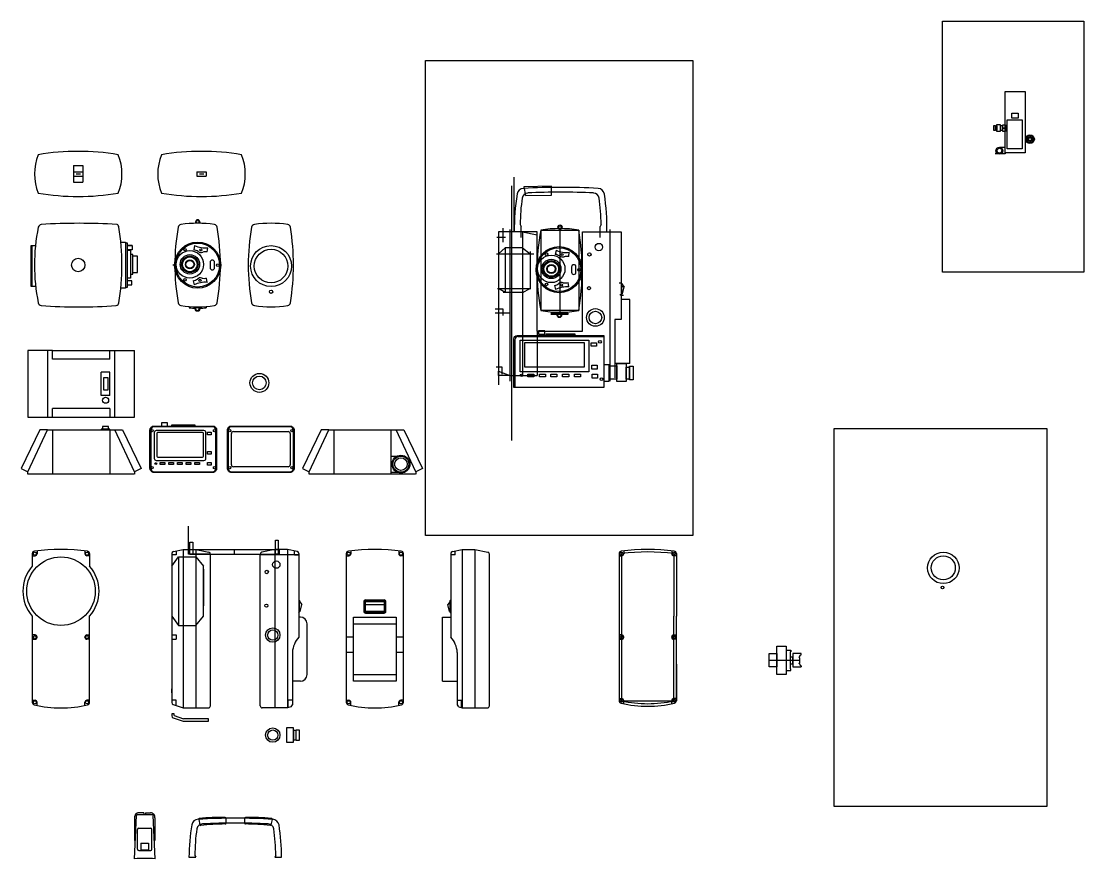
# Model space of a CAD drawing. Header units: millimetres. Extents: x 2316 to 2419, y 485 to 556.
# Drawn here: x 2356.1 to 2419.3, y 497.9 to 547.7 of the extents above; entities that cross this region are included whole.
import ezdxf

# ---------------------------------------------------------------- set-up
doc = ezdxf.new("R2010")
doc.units = ezdxf.units.MM
picture_1 = doc.add_image_def('image1.jpg', size_in_pixel=(3840, 2160))
picture_2 = doc.add_image_def('image3.jpg', size_in_pixel=(3840, 2160))
picture_3 = doc.add_image_def('image4.jpg', size_in_pixel=(3840, 2160))

msp = doc.modelspace()

# ---------------------------------------------------------------- linework, layer by layer
for p, q in [((2414.285, 540.21), (2414.627, 540.21)), ((2414.627, 539.824), (2414.037, 539.824)), ((2414.627, 539.882), (2414.627, 539.824)), ((2359.18, 539.118), (2359.747, 539.118)), ((2359.18, 539.118), (2359.18, 538.121)), ((2359.18, 538.747), (2359.747, 538.747)), ((2359.18, 538.747), (2359.18, 538.492)), ((2359.747, 539.118), (2359.747, 538.121)), ((2359.747, 538.747), (2359.747, 538.492)), ((2366.519, 538.747), (2367.086, 538.747)), ((2366.519, 538.747), (2366.519, 538.492)), ((2367.086, 538.747), (2367.086, 538.492)), ((2359.18, 538.492), (2359.747, 538.492)), ((2359.18, 538.121), (2359.747, 538.121)), ((2359.336, 538.619), (2359.591, 538.619)), ((2366.519, 538.492), (2367.086, 538.492)), ((2366.675, 538.619), (2366.93, 538.619)), ((2385.415, 535.172), (2385.415, 538.422)), ((2385.276, 522.755), (2385.276, 537.905)), ((2387.621, 537.899), (2385.973, 537.857)), ((2385.973, 537.857), (2386.08, 537.34)), ((2387.621, 537.361), (2387.621, 537.899)), ((2386.08, 537.34), (2387.621, 537.361)), ((2366.444, 535.761), (2366.443, 535.678)), ((2366.696, 535.761), (2366.697, 535.678)), ((2385.768, 535.605), (2385.819, 535.499)), ((2390.577, 535.605), (2390.526, 535.499)), ((2386.769, 535.172), (2384.47, 535.172)), ((2384.47, 535.172), (2384.47, 526.064)), ((2384.741, 535.397), (2384.741, 534.556)), ((2385.141, 535.315), (2385.141, 526.275)), ((2385.819, 534.84), (2385.819, 535.499)), ((2385.894, 535.172), (2385.894, 526.629)), ((2385.894, 535.172), (2386.769, 534.989)), ((2386.769, 529.257), (2386.769, 535.172)), ((2386.987, 535.278), (2389.259, 535.278)), ((2386.987, 535.278), (2386.987, 530.496)), ((2388.12, 535.366), (2388.12, 530.391)), ((2388.12, 535.366), (2388.12, 530.391)), ((2389.259, 535.278), (2389.259, 530.496)), ((2389.477, 529.257), (2389.477, 535.172)), ((2389.477, 535.172), (2391.777, 535.172)), ((2390.526, 534.84), (2390.526, 535.499)), ((2391.105, 535.315), (2391.105, 526.275)), ((2391.777, 535.172), (2391.777, 529.949)), ((2356.658, 531.918), (2356.658, 534.352)), ((2356.658, 534.352), (2356.936, 534.352)), ((2356.732, 531.918), (2356.732, 534.352)), ((2362.004, 534.564), (2362.27, 534.564)), ((2362.27, 534.564), (2362.27, 531.819)), ((2362.388, 534.495), (2362.27, 534.495)), ((2362.388, 531.888), (2362.388, 534.495)), ((2362.666, 534.358), (2362.388, 534.358)), ((2362.388, 534.358), (2362.666, 534.358)), ((2362.666, 534.358), (2362.666, 534.102)), ((2366.389, 534.358), (2366.338, 534.102)), ((2384.367, 534.857), (2384.897, 534.857)), ((2362.666, 534.102), (2362.388, 534.102)), ((2362.583, 534.053), (2362.388, 534.053)), ((2362.583, 534.053), (2362.583, 532.42)), ((2362.711, 533.813), (2362.583, 533.813)), ((2362.711, 532.661), (2362.711, 533.813)), ((2362.983, 533.73), (2362.711, 533.73)), ((2362.983, 532.744), (2362.983, 533.73)), ((2367.144, 533.976), (2367.175, 534.229)), ((2384.349, 533.859), (2386.571, 533.859)), ((2384.47, 533.859), (2384.873, 534.21)), ((2385.947, 534.21), (2384.873, 534.21)), ((2384.873, 534.21), (2384.873, 531.566)), ((2385.894, 534.21), (2386.355, 533.859)), ((2386.355, 534.005), (2386.355, 531.808)), ((2387.896, 534.085), (2387.845, 533.829)), ((2388.651, 533.703), (2388.682, 533.956)), ((2365.199, 533.192), (2365.099, 533.192)), ((2367.315, 533.36), (2367.315, 533.039)), ((2367.578, 533.039), (2367.578, 533.36)), ((2388.822, 533.087), (2388.822, 532.766)), ((2389.085, 532.766), (2389.085, 533.087)), ((2362.583, 532.42), (2362.388, 532.42)), ((2362.583, 532.661), (2362.711, 532.661)), ((2362.711, 532.744), (2362.983, 532.744)), ((2367.147, 532.162), (2367.106, 532.42)), ((2356.936, 531.918), (2356.658, 531.918)), ((2362.27, 531.819), (2362.003, 531.819)), ((2362.27, 531.888), (2362.388, 531.888)), ((2362.65, 532.257), (2362.388, 532.257)), ((2362.388, 532.01), (2362.65, 532.01)), ((2362.65, 532.01), (2362.65, 532.257)), ((2366.307, 532.257), (2366.366, 532.01)), ((2384.405, 531.808), (2386.401, 531.808)), ((2384.873, 531.566), (2384.47, 531.808)), ((2385.894, 531.566), (2386.355, 531.808)), ((2387.814, 531.984), (2387.873, 531.737)), ((2388.655, 531.889), (2388.613, 532.147)), ((2391.82, 532.123), (2391.647, 532.123)), ((2391.82, 531.448), (2391.82, 532.123)), ((2391.82, 532.123), (2391.82, 532.066)), ((2391.82, 532.066), (2391.949, 531.89)), ((2391.949, 531.89), (2391.82, 531.89)), ((2391.863, 531.479), (2391.949, 531.89)), ((2385.97, 531.566), (2384.743, 531.566)), ((2391.701, 531.448), (2391.82, 531.448)), ((2391.73, 531.405), (2391.906, 531.405)), ((2392.283, 531.144), (2391.777, 531.144)), ((2391.863, 531.479), (2391.82, 531.479)), ((2392.283, 527.327), (2392.283, 531.144)), ((2366.072, 530.725), (2366.072, 530.646)), ((2367.069, 530.725), (2367.069, 530.646)), ((2384.271, 530.579), (2384.732, 530.579)), ((2384.732, 530.579), (2384.732, 530.182)), ((2389.259, 530.496), (2386.987, 530.496)), ((2384.271, 530.354), (2385.141, 530.354)), ((2388.605, 530.248), (2387.59, 530.248)), ((2387.608, 530.326), (2388.605, 530.326)), ((2387.608, 530.326), (2387.608, 530.248)), ((2388.605, 530.326), (2388.605, 530.248)), ((2391.777, 529.949), (2391.406, 529.949)), ((2391.406, 529.949), (2391.406, 526.487)), ((2386.769, 529.257), (2386.769, 526.629)), ((2386.786, 529.257), (2389.477, 529.257)), ((2385.443, 528.744), (2385.443, 525.907)), ((2385.643, 528.944), (2390.733, 528.944)), ((2357.636, 528.104), (2356.469, 528.104)), ((2356.469, 528.104), (2356.469, 524.138)), ((2357.932, 528.104), (2357.636, 528.104)), ((2357.636, 528.104), (2357.636, 524.138)), ((2357.932, 527.585), (2357.932, 528.104)), ((2357.932, 528.104), (2361.339, 528.104)), ((2361.339, 527.585), (2361.339, 528.104)), ((2361.339, 528.104), (2362.817, 528.104)), ((2361.649, 524.138), (2361.649, 528.104)), ((2362.817, 524.138), (2362.817, 528.104)), ((2361.339, 527.585), (2357.932, 527.585)), ((2392.283, 527.327), (2391.406, 527.327)), ((2360.839, 525.421), (2360.839, 526.821)), ((2361.339, 526.821), (2360.839, 526.821)), ((2361.339, 525.421), (2361.339, 526.821)), ((2384.336, 527.128), (2384.674, 527.128)), ((2384.47, 526.629), (2384.47, 526.875)), ((2384.47, 526.875), (2385.141, 526.629)), ((2384.674, 527.128), (2384.674, 526.702)), ((2385.141, 526.629), (2384.47, 526.629)), ((2385.141, 526.629), (2386.769, 526.629)), ((2361.339, 525.421), (2360.839, 525.421)), ((2361.339, 524.657), (2357.932, 524.657)), ((2357.932, 524.138), (2357.932, 524.657)), ((2361.339, 524.657), (2361.339, 524.138)), ((2356.469, 524.138), (2357.636, 524.138)), ((2357.636, 524.138), (2357.932, 524.138)), ((2357.932, 524.138), (2361.339, 524.138)), ((2361.339, 524.138), (2362.817, 524.138)), ((2357.186, 523.379), (2356.074, 521.084)), ((2356.469, 520.875), (2357.636, 523.379)), ((2357.636, 523.379), (2357.186, 523.379)), ((2357.636, 523.379), (2361.649, 523.379)), ((2357.932, 523.379), (2357.932, 520.745)), ((2361.339, 523.434), (2360.839, 523.434)), ((2360.839, 523.434), (2360.839, 523.379)), ((2361.339, 523.379), (2361.339, 523.434)), ((2361.339, 523.379), (2361.339, 520.745)), ((2362.817, 520.875), (2361.649, 523.379)), ((2361.649, 523.379), (2362.099, 523.379)), ((2362.099, 523.379), (2363.211, 521.084)), ((2368.579, 521.306), (2368.579, 523.157)), ((2368.699, 523.277), (2371.957, 523.277)), ((2372.077, 523.157), (2372.077, 521.306)), ((2373.923, 523.379), (2372.812, 521.084)), ((2373.206, 520.875), (2374.374, 523.379)), ((2374.374, 523.379), (2373.923, 523.379)), ((2374.374, 523.379), (2378.387, 523.379)), ((2374.669, 523.379), (2374.669, 520.745)), ((2378.077, 523.379), (2378.077, 520.745)), ((2379.554, 520.875), (2378.387, 523.379)), ((2378.387, 523.379), (2378.837, 523.379)), ((2378.837, 523.379), (2379.949, 521.084)), ((2378.077, 521.825), (2378.67, 521.825)), ((2356.074, 521.084), (2356.469, 520.875)), ((2363.211, 521.084), (2362.817, 520.875)), ((2371.957, 521.186), (2368.699, 521.186)), ((2372.812, 521.084), (2373.206, 520.875)), ((2379.949, 521.084), (2379.554, 520.875)), ((2356.469, 520.745), (2356.469, 520.875)), ((2362.802, 520.745), (2356.469, 520.745)), ((2362.817, 520.875), (2362.817, 520.745)), ((2373.206, 520.745), (2373.206, 520.875)), ((2379.54, 520.745), (2373.206, 520.745)), ((2378.077, 520.859), (2378.67, 520.859)), ((2379.554, 520.875), (2379.554, 520.745)), ((2366.033, 515.986), (2366.033, 517.646)), ((2356.733, 516.014), (2356.733, 515.272)), ((2357.013, 516.181), (2357.013, 516.005)), ((2359.86, 516.181), (2359.86, 516.005)), ((2360.14, 516.014), (2360.14, 515.272)), ((2365.033, 516.017), (2365.033, 507.151)), ((2365.296, 515.951), (2365.033, 515.951)), ((2365.126, 516.134), (2365.704, 516.267)), ((2365.296, 516.173), (2365.296, 515.951)), ((2365.704, 516.267), (2365.704, 506.832)), ((2365.704, 516.267), (2366.457, 516.267)), ((2367.333, 515.986), (2366.033, 515.986)), ((2366.457, 516.267), (2366.457, 506.832)), ((2366.457, 516.267), (2367.237, 516.103)), ((2367.333, 506.952), (2367.333, 515.986)), ((2370.295, 506.952), (2370.295, 515.986)), ((2372.594, 515.951), (2370.295, 515.951)), ((2371.17, 516.267), (2370.39, 516.103)), ((2371.17, 516.267), (2371.17, 506.832)), ((2371.923, 516.267), (2371.17, 516.267)), ((2371.17, 516.267), (2371.17, 506.832)), ((2371.445, 515.951), (2371.445, 516.267)), ((2371.923, 516.267), (2371.923, 506.832)), ((2372.501, 516.134), (2371.923, 516.267)), ((2371.923, 516.267), (2371.923, 506.832)), ((2372.332, 515.951), (2372.332, 516.173)), ((2372.332, 515.951), (2372.594, 515.951)), ((2372.594, 516.017), (2372.594, 511.043)), ((2375.411, 516.014), (2375.411, 507.159)), ((2375.691, 516.181), (2375.691, 516.005)), ((2378.539, 516.181), (2378.539, 516.005)), ((2378.819, 507.159), (2378.819, 516.014)), ((2381.636, 516.017), (2381.636, 511.043)), ((2381.899, 515.951), (2381.636, 515.951)), ((2381.729, 516.134), (2382.307, 516.267)), ((2381.899, 515.951), (2381.899, 516.173)), ((2382.307, 516.267), (2382.307, 506.832)), ((2382.307, 516.267), (2383.06, 516.267)), ((2382.307, 516.267), (2382.307, 506.832)), ((2383.06, 516.267), (2383.06, 506.832)), ((2383.06, 516.267), (2383.84, 516.103)), ((2383.06, 516.267), (2383.06, 506.832)), ((2383.935, 506.952), (2383.935, 515.986)), ((2391.651, 516.014), (2391.651, 512.289)), ((2391.801, 516.014), (2391.801, 512.289)), ((2391.931, 516.181), (2391.931, 516.005)), ((2394.779, 516.181), (2394.779, 516.005)), ((2394.909, 516.014), (2394.909, 512.289)), ((2395.059, 516.014), (2395.059, 512.289)), ((2356.733, 515.885), (2356.893, 515.885)), ((2360.14, 515.885), (2359.98, 515.885)), ((2365.033, 515.272), (2365.437, 515.82)), ((2365.437, 515.82), (2365.437, 511.741)), ((2365.437, 515.82), (2366.457, 515.82)), ((2366.457, 515.82), (2366.919, 515.272)), ((2375.411, 515.885), (2375.571, 515.885)), ((2378.819, 515.885), (2378.659, 515.885)), ((2391.651, 515.885), (2391.811, 515.885)), ((2395.059, 515.885), (2394.899, 515.885)), ((2366.919, 512.289), (2366.919, 515.272)), ((2366.919, 515.099), (2366.919, 512.902)), ((2372.594, 513.261), (2372.638, 513.217)), ((2372.638, 512.543), (2372.638, 513.217)), ((2372.638, 513.217), (2372.638, 513.16)), ((2372.638, 513.16), (2372.767, 512.984)), ((2372.681, 512.573), (2372.767, 512.984)), ((2376.455, 513.16), (2376.455, 512.573)), ((2376.499, 513.16), (2376.499, 512.573)), ((2376.555, 513.261), (2377.675, 513.261)), ((2376.555, 513.217), (2377.675, 513.217)), ((2376.555, 512.984), (2377.675, 512.984)), ((2377.731, 513.16), (2377.731, 512.573)), ((2377.775, 512.581), (2377.775, 513.16)), ((2381.593, 513.16), (2381.463, 512.984)), ((2381.549, 512.573), (2381.463, 512.984)), ((2381.636, 513.261), (2381.593, 513.217)), ((2381.593, 512.543), (2381.593, 513.217)), ((2381.593, 513.217), (2381.593, 513.16)), ((2356.733, 512.289), (2356.733, 507.159)), ((2360.14, 507.159), (2360.14, 512.289)), ((2365.033, 512.289), (2365.437, 511.741)), ((2366.457, 511.741), (2366.919, 512.289)), ((2372.594, 512.499), (2372.638, 512.543)), ((2372.683, 512.239), (2372.594, 512.239)), ((2372.683, 512.239), (2372.594, 512.239)), ((2372.681, 512.573), (2372.638, 512.573)), ((2375.838, 511.043), (2375.838, 512.239)), ((2375.838, 512.239), (2378.392, 512.239)), ((2376.555, 512.517), (2377.675, 512.517)), ((2376.555, 512.473), (2377.675, 512.473)), ((2378.392, 512.239), (2378.392, 511.043)), ((2381.147, 508.421), (2381.147, 512.239)), ((2381.147, 512.239), (2381.636, 512.239)), ((2381.147, 512.239), (2381.636, 512.239)), ((2381.549, 512.573), (2381.593, 512.573)), ((2381.636, 512.499), (2381.593, 512.543)), ((2391.651, 512.289), (2391.651, 507.259)), ((2391.801, 512.289), (2391.801, 507.259)), ((2394.909, 507.259), (2394.909, 512.289)), ((2395.059, 507.259), (2395.059, 512.289)), ((2365.437, 511.741), (2366.457, 511.741)), ((2373.083, 508.821), (2373.083, 511.839)), ((2375.838, 511.839), (2378.392, 511.839)), ((2356.893, 511.175), (2356.733, 511.175)), ((2356.733, 510.917), (2356.893, 510.917)), ((2357.013, 511.037), (2357.013, 511.055)), ((2359.86, 511.037), (2359.86, 511.055)), ((2359.98, 511.175), (2360.14, 511.175)), ((2360.14, 510.917), (2359.98, 510.917)), ((2365.033, 511.175), (2365.296, 511.175)), ((2365.033, 510.917), (2365.296, 510.917)), ((2365.296, 511.175), (2365.296, 510.917)), ((2375.838, 511.043), (2375.411, 511.043)), ((2378.819, 511.043), (2378.392, 511.043)), ((2391.811, 511.175), (2391.651, 511.175)), ((2391.651, 510.917), (2391.811, 510.917)), ((2391.931, 511.037), (2391.931, 511.055)), ((2394.779, 511.037), (2394.779, 511.055)), ((2394.899, 511.175), (2395.059, 511.175)), ((2395.059, 510.917), (2394.899, 510.917)), ((2372.207, 510.139), (2372.207, 507.016)), ((2375.838, 510.139), (2375.411, 510.139)), ((2378.819, 510.139), (2378.392, 510.139)), ((2382.023, 510.139), (2382.023, 507.016)), ((2391.644, 509.432), (2391.651, 509.432)), ((2391.651, 509.432), (2391.651, 507.259)), ((2391.801, 509.432), (2391.801, 507.259)), ((2395.059, 509.432), (2395.059, 507.259)), ((2372.683, 508.421), (2372.207, 508.421)), ((2375.838, 508.821), (2378.392, 508.821)), ((2381.147, 508.421), (2382.023, 508.421)), ((2365.033, 507.723), (2365.033, 507.969)), ((2356.733, 507.287), (2356.893, 507.287)), ((2357.013, 506.977), (2357.013, 507.167)), ((2359.86, 506.977), (2359.86, 507.167)), ((2360.14, 507.287), (2359.98, 507.287)), ((2365.296, 507.287), (2365.033, 507.287)), ((2365.296, 506.974), (2365.296, 507.287)), ((2372.207, 507.287), (2371.965, 507.287)), ((2371.965, 506.847), (2371.965, 507.287)), ((2375.411, 507.287), (2375.571, 507.287)), ((2375.691, 506.977), (2375.691, 507.167)), ((2378.539, 506.977), (2378.539, 507.167)), ((2378.819, 507.287), (2378.659, 507.287)), ((2382.023, 507.287), (2382.265, 507.287)), ((2382.265, 506.847), (2382.265, 507.287)), ((2391.651, 507.387), (2391.811, 507.387)), ((2391.651, 507.259), (2395.059, 507.259)), ((2391.931, 507.077), (2391.931, 507.267)), ((2394.779, 507.077), (2394.779, 507.267)), ((2395.059, 507.387), (2394.899, 507.387)), ((2365.183, 506.477), (2365.033, 506.477)), ((2365.033, 506.477), (2365.033, 506.356)), ((2365.114, 507.037), (2365.704, 506.832)), ((2365.183, 506.377), (2365.183, 506.477)), ((2365.704, 506.832), (2367.213, 506.832)), ((2371.923, 506.832), (2370.415, 506.832)), ((2372.126, 506.903), (2371.923, 506.832)), ((2382.104, 506.903), (2382.307, 506.832)), ((2382.307, 506.832), (2383.815, 506.832)), ((2365.114, 506.242), (2365.704, 506.037)), ((2365.183, 506.377), (2365.73, 506.187)), ((2365.704, 506.037), (2367.213, 506.037)), ((2367.213, 506.187), (2365.73, 506.187)), ((2367.213, 506.037), (2367.213, 506.187)), ((2362.811, 497.852), (2362.923, 500.418)), ((2362.816, 500.292), (2362.822, 498.946)), ((2362.993, 500.485), (2363.852, 500.485)), ((2363.378, 500.59), (2363.076, 500.579)), ((2363.378, 500.59), (2363.378, 500.485)), ((2363.467, 500.59), (2363.77, 500.579)), ((2363.467, 500.59), (2363.467, 500.485)), ((2364.035, 497.852), (2363.922, 500.418)), ((2364.03, 500.292), (2364.024, 498.946)), ((2366.633, 500.196), (2366.699, 499.878)), ((2368.259, 499.972), (2368.259, 500.26)), ((2369.374, 499.972), (2369.374, 500.26)), ((2371, 500.196), (2370.935, 499.878)), ((2362.999, 498.42), (2362.999, 499.602)), ((2363.069, 499.672), (2363.776, 499.672)), ((2363.846, 498.42), (2363.846, 499.602)), ((2362.822, 498.946), (2362.859, 498.945)), ((2364.024, 498.946), (2363.987, 498.945)), ((2363.069, 498.35), (2363.776, 498.35)), ((2363.186, 498.783), (2363.656, 498.783)), ((2363.186, 498.783), (2363.186, 498.39)), ((2363.186, 498.39), (2363.656, 498.39)), ((2363.233, 498.35), (2363.233, 498.39)), ((2363.233, 498.35), (2363.614, 498.35)), ((2363.614, 498.35), (2363.614, 498.39)), ((2363.656, 498.783), (2363.656, 498.39)), ((2366.052, 497.942), (2366.457, 497.942)), ((2366.407, 498.048), (2366.457, 497.942)), ((2371.216, 498.048), (2371.165, 497.942)), ((2371.165, 497.942), (2371.569, 497.942))]:
    msp.add_line(p, q)
at = {"color": 1}
for p, q in [((2366.105, 515.986), (2366.105, 516.691)), ((2366.105, 516.691), (2366.275, 516.691)), ((2366.275, 516.691), (2366.275, 515.986)), ((2371.202, 515.986), (2371.202, 516.821)), ((2371.202, 516.821), (2371.372, 516.821)), ((2371.372, 516.821), (2371.372, 515.986)), ((2366.033, 516.267), (2371.445, 516.267)), ((2366.105, 515.986), (2371.372, 515.986)), ((2366.275, 515.986), (2366.105, 515.986)), ((2368.739, 516.267), (2368.739, 515.986)), ((2371.372, 515.986), (2371.202, 515.986)), ((2401.602, 510.398), (2401.602, 508.927)), ((2401.602, 510.263), (2401.879, 510.263)), ((2401.879, 510.263), (2401.879, 510.163)), ((2400.587, 509.669), (2402.409, 509.669)), ((2401.879, 510.163), (2401.839, 510.163)), ((2401.839, 510.163), (2401.839, 509.163)), ((2401.839, 509.863), (2401.989, 509.863)), ((2402.489, 510.071), (2401.989, 510.071)), ((2401.989, 510.071), (2401.989, 509.466)), ((2401.989, 509.463), (2401.989, 509.863)), ((2401.989, 509.663), (2401.989, 509.268)), ((2402.409, 509.879), (2402.369, 509.879)), ((2402.449, 509.959), (2402.409, 509.959)), ((2402.409, 509.879), (2402.409, 509.959)), ((2402.489, 509.999), (2402.449, 509.999)), ((2402.449, 509.999), (2402.449, 509.959)), ((2402.489, 509.999), (2402.489, 510.071)), ((2401.602, 509.063), (2401.879, 509.063)), ((2401.839, 509.463), (2401.989, 509.463)), ((2401.879, 509.163), (2401.839, 509.163)), ((2401.879, 509.063), (2401.879, 509.163)), ((2401.989, 509.268), (2402.489, 509.268)), ((2402.409, 509.459), (2402.369, 509.459)), ((2402.409, 509.459), (2402.409, 509.379)), ((2402.449, 509.379), (2402.409, 509.379)), ((2402.449, 509.379), (2402.449, 509.339)), ((2402.489, 509.339), (2402.449, 509.339)), ((2402.489, 509.339), (2402.489, 509.268))]:
    msp.add_line(p, q, dxfattribs=at)
for points in [[(2414.627, 543.529), (2415.823, 543.529), (2415.823, 539.882), (2414.627, 539.882)], [(2415.014, 542.236), (2415.407, 542.236), (2415.407, 541.942), (2415.014, 541.942)], [(2413.95, 541.497), (2414.052, 541.497), (2414.052, 541.206), (2413.95, 541.206)], [(2414.052, 541.483), (2414.131, 541.483), (2414.131, 541.221), (2414.052, 541.221)], [(2414.131, 541.561), (2414.326, 541.561), (2414.326, 541.148), (2414.131, 541.148)], [(2414.356, 541.505), (2414.454, 541.505), (2414.454, 541.2), (2414.356, 541.2)], [(2414.486, 541.54), (2414.649, 541.54), (2414.649, 541.148), (2414.486, 541.148)], [(2414.75, 541.833), (2415.646, 541.833), (2415.646, 540.11), (2414.75, 540.11)], [(2386.862, 529.074), (2387.227, 529.074), (2387.227, 529.271), (2386.862, 529.271)], [(2385.755, 528.721), (2389.845, 528.721), (2389.845, 526.839), (2385.755, 526.839)], [(2387.294, 529.035), (2389.04, 529.035), (2389.04, 529.089), (2387.294, 529.089)], [(2386.043, 528.58), (2389.564, 528.58), (2389.564, 527.109), (2386.043, 527.109)], [(2389.998, 528.568), (2390.303, 528.568), (2390.303, 528.363), (2389.998, 528.363)], [(2391.511, 527.327), (2392.078, 527.327), (2392.078, 526.256), (2391.511, 526.256)], [(2386.21, 526.691), (2386.571, 526.691), (2386.571, 526.539), (2386.21, 526.539)], [(2386.906, 526.691), (2387.267, 526.691), (2387.267, 526.539), (2386.906, 526.539)], [(2387.592, 526.691), (2387.953, 526.691), (2387.953, 526.539), (2387.592, 526.539)], [(2388.291, 526.691), (2388.652, 526.691), (2388.652, 526.539), (2388.291, 526.539)], [(2389, 526.691), (2389.361, 526.691), (2389.361, 526.539), (2389, 526.539)], [(2390.024, 527.244), (2390.34, 527.244), (2390.34, 527.001), (2390.024, 527.001)], [(2390.043, 526.698), (2390.363, 526.698), (2390.363, 526.456), (2390.043, 526.456)], [(2390.733, 526.287), (2391.063, 526.287), (2391.063, 527.253), (2390.733, 527.253)], [(2391.063, 527.199), (2391.511, 527.199), (2391.511, 526.397), (2391.063, 526.397)], [(2392.078, 527.112), (2392.275, 527.112), (2392.275, 526.408), (2392.078, 526.408)], [(2392.275, 527.168), (2392.483, 527.168), (2392.483, 526.36), (2392.275, 526.36)], [(2360.992, 526.499), (2361.217, 526.499), (2361.217, 525.743), (2360.992, 525.743)], [(2360.907, 523.434), (2361.272, 523.434), (2361.272, 523.577), (2360.907, 523.577)], [(2364.414, 523.613), (2364.778, 523.613), (2364.778, 523.811), (2364.414, 523.811)], [(2365.021, 523.613), (2366.416, 523.613), (2366.416, 523.667), (2365.021, 523.667)], [(2367.157, 523.246), (2367.383, 523.246), (2367.383, 523.094), (2367.157, 523.094)], [(2367.157, 522.093), (2367.383, 522.093), (2367.383, 521.941), (2367.157, 521.941)], [(2364.349, 521.431), (2364.616, 521.431), (2364.616, 521.318), (2364.349, 521.318)], [(2364.865, 521.431), (2365.132, 521.431), (2365.132, 521.318), (2364.865, 521.318)], [(2365.38, 521.431), (2365.648, 521.431), (2365.648, 521.318), (2365.38, 521.318)], [(2365.896, 521.431), (2366.164, 521.431), (2366.164, 521.318), (2365.896, 521.318)], [(2366.412, 521.431), (2366.68, 521.431), (2366.68, 521.318), (2366.412, 521.318)], [(2367.157, 521.436), (2367.383, 521.436), (2367.383, 521.284), (2367.157, 521.284)], [(2376.555, 513.16), (2377.675, 513.16), (2377.675, 512.573), (2376.555, 512.573)], [(2375.838, 512.239), (2378.392, 512.239), (2378.392, 508.421), (2375.838, 508.421)], [(2401.035, 510.498), (2401.602, 510.498), (2401.602, 508.827), (2401.035, 508.827)], [(2400.587, 510.071), (2401.035, 510.071), (2401.035, 509.268), (2400.587, 509.268)], [(2372.267, 505.639), (2371.857, 505.639), (2371.857, 504.785), (2372.267, 504.785)], [(2372.431, 505.477), (2372.267, 505.477), (2372.267, 504.923), (2372.431, 504.923)], [(2372.431, 505.519), (2372.621, 505.519), (2372.621, 504.897), (2372.431, 504.897)]]:
    msp.add_lwpolyline(points, close=True)
for points in [[(2385.583, 529.004), (2390.733, 529.004), (2390.733, 525.907), (2385.383, 525.907), (2385.383, 528.804, -0.414214)], [(2363.975, 523.613), (2367.462, 523.613, -0.414214), (2367.702, 523.373), (2367.702, 521.09, -0.414214), (2367.462, 520.85), (2363.975, 520.85, -0.414214), (2363.735, 521.09), (2363.735, 523.373, -0.414214)], [(2363.98, 520.894), (2367.457, 520.894, 0.414214), (2367.657, 521.094), (2367.657, 523.369, 0.414214), (2367.457, 523.569), (2363.98, 523.569, 0.414214), (2363.78, 523.369), (2363.78, 521.094, 0.414214)], [(2368.585, 523.613), (2372.071, 523.613, -0.414214), (2372.311, 523.373), (2372.311, 521.09, -0.414214), (2372.071, 520.85), (2368.585, 520.85, -0.414214), (2368.345, 521.09), (2368.345, 523.373, -0.414214)], [(2368.589, 520.894), (2372.067, 520.894, 0.414214), (2372.267, 521.094), (2372.267, 523.369, 0.414214), (2372.067, 523.569), (2368.589, 523.569, 0.414214), (2368.389, 523.369), (2368.389, 521.094, 0.414214)], [(2364.131, 523.359), (2366.924, 523.359, -0.414214), (2367.044, 523.239), (2367.044, 521.661, -0.414214), (2366.924, 521.541), (2364.131, 521.541, -0.414214), (2364.011, 521.661), (2364.011, 523.239, -0.414214)], [(2364.245, 523.255), (2366.81, 523.255, -0.414214), (2366.9, 523.165), (2366.9, 521.831, -0.414214), (2366.81, 521.741), (2364.245, 521.741, -0.414214), (2364.155, 521.831), (2364.155, 523.165, -0.414214)]]:
    msp.add_lwpolyline(points, format="xyb", close=True)
for centre, radius in [((2414.551, 541.348), 0.0211), ((2416.102, 540.689), 0.259), ((2416.102, 540.689), 0.206), ((2416.102, 540.689), 0.134), ((2416.102, 540.689), 0.0905), ((2414.285, 540.003), 0.207), ((2414.285, 540.003), 0.141), ((2366.57, 535.761), 0.0816), ((2388.132, 535.454), 0.126), ((2388.132, 535.454), 0.0816), ((2366.571, 533.192), 1.373), ((2366.571, 533.192), 1.304), ((2370.941, 533.135), 1.217), ((2388.079, 532.919), 1.373), ((2390.45, 534.266), 0.22), ((2366.107, 533.237), 0.817), ((2366.107, 533.237), 0.576), ((2366.107, 533.237), 0.493), ((2366.107, 533.237), 0.439), ((2365.821, 534.113), 0.0746), ((2366.755, 534.094), 0.0618), ((2370.941, 533.132), 0.999), ((2388.079, 532.919), 1.304), ((2387.614, 532.964), 0.817), ((2387.328, 533.84), 0.0746), ((2388.262, 533.821), 0.0618), ((2389.886, 533.829), 0.101), ((2359.464, 533.197), 0.4), ((2366.107, 533.237), 0.267), ((2366.107, 533.237), 0.233), ((2367.768, 533.188), 0.0834), ((2387.614, 532.964), 0.576), ((2387.614, 532.964), 0.493), ((2387.614, 532.964), 0.439), ((2387.614, 532.964), 0.267), ((2387.614, 532.964), 0.233), ((2365.821, 532.315), 0.0746), ((2389.275, 532.915), 0.0834), ((2366.713, 532.282), 0.0618), ((2387.328, 532.042), 0.0746), ((2388.22, 532.009), 0.0618), ((2389.862, 531.818), 0.0909), ((2370.941, 531.606), 0.103), ((2366.562, 530.572), 0.132), ((2366.562, 530.572), 0.0981), ((2390.242, 530.073), 0.526), ((2388.098, 530.199), 0.132), ((2388.098, 530.199), 0.0981), ((2390.242, 530.073), 0.375), ((2390.511, 528.626), 0.084), ((2370.245, 526.179), 0.563), ((2385.847, 526.627), 0.0738), ((2370.245, 526.179), 0.404), ((2390.605, 526.397), 0.0839), ((2361.089, 525.146), 0.182), ((2363.87, 523.333), 0.0623), ((2367.567, 523.333), 0.0623), ((2368.479, 523.333), 0.0623), ((2372.177, 523.333), 0.0623), ((2378.67, 521.342), 0.535), ((2378.67, 521.342), 0.483), ((2378.67, 521.342), 0.377), ((2363.87, 521.13), 0.0623), ((2364.079, 521.375), 0.0547), ((2367.567, 521.13), 0.0623), ((2368.479, 521.13), 0.0623), ((2372.177, 521.13), 0.0623), ((2356.883, 516.014), 0.092), ((2359.99, 516.014), 0.092), ((2375.561, 516.014), 0.092), ((2378.669, 516.014), 0.092), ((2391.801, 516.014), 0.092), ((2394.909, 516.014), 0.092), ((2410.943, 515.167), 0.936), ((2358.436, 513.78), 2.039), ((2371.251, 515.36), 0.22), ((2410.943, 515.167), 0.715), ((2370.686, 514.923), 0.101), ((2410.891, 513.994), 0.0794), ((2370.662, 512.913), 0.0909), ((2371.042, 511.167), 0.427), ((2356.881, 511.045), 0.092), ((2359.992, 511.045), 0.092), ((2371.042, 511.167), 0.307), ((2391.8, 511.045), 0.092), ((2394.911, 511.045), 0.092), ((2356.883, 507.159), 0.092), ((2359.99, 507.159), 0.092), ((2375.561, 507.159), 0.092), ((2378.669, 507.159), 0.092), ((2391.801, 507.259), 0.092), ((2394.909, 507.259), 0.092), ((2371.042, 505.212), 0.427), ((2371.042, 505.212), 0.307)]:
    msp.add_circle(centre, radius)
for centre, radius, start, end in [((2359.464, 525.6), 14.363, 80.48458, 99.51542), ((2366.803, 525.6), 14.363, 80.48458, 99.51542), ((2359.823, 538.619), 2.965, 157.25275, 202.74725), ((2359.104, 538.619), 2.965, 337.25275, 22.74725), ((2367.162, 538.619), 2.965, 157.25275, 202.74725), ((2366.443, 538.619), 2.965, 337.25275, 22.74725), ((2359.464, 551.639), 14.363, 260.48458, 279.51542), ((2366.803, 551.639), 14.363, 260.48458, 279.51542), ((2385.978, 537.358), 0.4, 93.28284, 170.2858), ((2386.23, 537.134), 0.35, 92.90191, 171.6168), ((2388.172, 499.097), 38.724, 86.70062, 93.28284), ((2388.172, 498.81), 38.724, 87.09809, 92.90191), ((2390.115, 537.134), 0.35, 8.3832, 87.09809), ((2390.378, 537.357), 0.4, 8.73733, 86.70062), ((2397.323, 535.416), 11.91, 170.2858, 181.17069), ((2396.581, 535.609), 10.813, 171.6168, 180.02171), ((2379.764, 535.609), 10.813, 359.97829, 8.3832), ((2377.366, 535.358), 13.565, 359.21797, 8.73733), ((2357.335, 535.364), 0.26, 107.83131, 160.96504), ((2359.515, 497.427), 38.252, 86.61438, 93.38562), ((2361.652, 535.407), 0.239, 10.10249, 59.28783), ((2365.609, 535.413), 0.202, 99.49132, 169.78693), ((2366.57, 528.233), 7.446, 82.32156, 97.67844), ((2366.57, 535.761), 0.126, 0, 180), ((2367.532, 535.413), 0.202, 10.21307, 80.50868), ((2369.978, 535.413), 0.202, 99.49132, 169.78693), ((2370.94, 528.233), 7.446, 82.32156, 97.67844), ((2371.903, 535.414), 0.2, 8.65148, 80.83546), ((2367.958, 533.199), 11.1, 168.30109, 191.69891), ((2348.013, 533.195), 14.055, 350.78866, 9.22851), ((2378.101, 533.201), 12.889, 169.95379, 190.06574), ((2355.039, 533.201), 12.889, 349.93426, 10.04621), ((2382.471, 533.201), 12.889, 169.95379, 190.06574), ((2357.288, 533.201), 14.982, 351.36869, 8.61426), ((2399.652, 532.887), 12.889, 169.31084, 190.68916), ((2388.123, 527.999), 7.367, 81.12839, 98.87161), ((2374.469, 532.887), 14.982, 350.81795, 9.18205), ((2367.002, 535.634), 1.416, 244.34912, 276.99458), ((2366.229, 533.367), 0.742, 58.96706, 81.54473), ((2366.774, 534.203), 0.257, 230.94636, 292.02755), ((2367.038, 533.212), 0.771, 82.11859, 102.58861), ((2387.736, 533.094), 0.742, 58.96706, 81.54473), ((2388.509, 535.361), 1.416, 244.34912, 276.99458), ((2388.281, 533.93), 0.257, 230.94636, 292.02755), ((2388.546, 532.939), 0.771, 82.11859, 102.58861), ((2367.446, 533.359), 0.131, 0.19066, 179.80934), ((2367.446, 533.039), 0.131, 180, 0), ((2388.954, 533.086), 0.131, 0.19066, 179.80934), ((2366.733, 532.173), 0.257, 71.2822, 132.36339), ((2366.953, 533.146), 0.742, 259.3029, 281.88056), ((2388.954, 532.766), 0.131, 180, 0), ((2366.14, 533.011), 0.771, 282.45443, 302.92445), ((2367.016, 530.752), 1.416, 84.68496, 117.33042), ((2387.648, 532.738), 0.771, 282.45443, 302.92445), ((2388.524, 530.479), 1.416, 84.68496, 117.33042), ((2388.24, 531.9), 0.257, 71.2822, 132.36339), ((2388.461, 532.873), 0.742, 259.3029, 281.88056), ((2357.285, 530.983), 0.2, 191.01818, 261.40986), ((2359.491, 561.598), 30.894, 265.85083, 274.14917), ((2361.691, 530.982), 0.2, 280.15041, 349.2405), ((2365.608, 530.983), 0.2, 190.06574, 260.69762), ((2366.57, 536.847), 6.143, 260.67948, 279.32052), ((2366.57, 536.769), 6.143, 265.34365, 268.80152), ((2366.57, 536.769), 6.143, 271.04719, 274.65635), ((2367.533, 530.983), 0.2, 279.30238, 349.93426), ((2369.977, 530.983), 0.2, 190.06574, 260.69762), ((2370.942, 536.871), 6.167, 260.69762, 279.2656), ((2371.902, 530.982), 0.2, 279.2656, 351.36869), ((2388.123, 536.558), 6.167, 259.38323, 280.61677), ((2385.643, 528.744), 0.2, 90, 180), ((2368.699, 523.157), 0.12, 90, 180), ((2371.957, 523.157), 0.12, 0, 90), ((2378.67, 521.342), 0.483, 270, 90), ((2368.699, 521.306), 0.12, 180, 270), ((2371.957, 521.306), 0.12, 270, 0), ((2356.883, 516.014), 0.15, 97.59211, 180), ((2358.436, 504.356), 11.911, 82.40789, 97.59211), ((2356.893, 516.005), 0.12, 270, 0), ((2359.98, 516.005), 0.12, 180, 270), ((2359.99, 516.014), 0.15, 0, 82.40789), ((2365.153, 516.017), 0.12, 102.94765, 180), ((2367.213, 515.986), 0.12, 0, 78.16655), ((2370.415, 515.986), 0.12, 101.83345, 180), ((2372.474, 516.017), 0.12, 0, 77.05235), ((2375.561, 516.014), 0.15, 97.59211, 180), ((2377.115, 504.356), 11.911, 82.40789, 97.59211), ((2375.571, 516.005), 0.12, 270, 0), ((2378.659, 516.005), 0.12, 180, 270), ((2378.669, 516.014), 0.15, 0, 82.40789), ((2381.756, 516.017), 0.12, 102.94765, 180), ((2383.815, 515.986), 0.12, 0, 78.16655), ((2391.801, 516.014), 0.15, 97.59211, 180), ((2393.355, 504.356), 11.911, 82.40789, 97.59211), ((2393.355, 504.356), 11.761, 82.40789, 97.59211), ((2391.811, 516.005), 0.12, 270, 0), ((2394.899, 516.005), 0.12, 180, 270), ((2394.909, 516.014), 0.15, 0, 82.40789), ((2358.436, 513.78), 2.265, 138.80064, 221.19936), ((2358.436, 513.78), 2.265, 318.80064, 41.19936), ((2376.555, 513.16), 0.1, 90, 180), ((2376.555, 513.16), 0.0564, 90, 180), ((2377.675, 513.16), 0.1, 0, 90), ((2377.675, 513.16), 0.0564, 0, 90), ((2372.683, 511.839), 0.4, 0, 90), ((2376.555, 512.573), 0.1, 180, 270), ((2376.555, 512.573), 0.0564, 180, 270), ((2377.675, 512.573), 0.1, 270, 4.28631), ((2377.675, 512.573), 0.0564, 270, 360), ((2356.893, 511.055), 0.12, 0, 90), ((2356.893, 511.037), 0.12, 270, 0), ((2359.98, 511.055), 0.12, 90, 180), ((2359.98, 511.037), 0.12, 180, 270), ((2373.743, 510.016), 1.541, 138.1963, 175.434), ((2380.487, 510.016), 1.541, 4.566, 41.8037), ((2391.811, 511.055), 0.12, 0, 90), ((2391.811, 511.037), 0.12, 270, 0), ((2394.899, 511.055), 0.12, 90, 180), ((2394.899, 511.037), 0.12, 180, 270), ((2372.683, 508.821), 0.4, 270, 0), ((2356.883, 507.159), 0.15, 180, 257.02539), ((2356.893, 507.167), 0.12, 0, 90), ((2359.98, 507.167), 0.12, 90, 180), ((2359.99, 507.159), 0.15, 282.97461, 0), ((2365.153, 507.151), 0.12, 180, 250.83133), ((2375.561, 507.159), 0.15, 180, 257.02539), ((2375.571, 507.167), 0.12, 0, 90), ((2378.659, 507.167), 0.12, 90, 180), ((2378.669, 507.159), 0.15, 282.97461, 0), ((2391.801, 507.259), 0.15, 180, 257.02539), ((2393.355, 514.003), 7.071, 257.02539, 282.97461), ((2393.355, 514.003), 6.921, 257.02539, 282.97461), ((2391.811, 507.267), 0.12, 0, 90), ((2394.899, 507.267), 0.12, 90, 180), ((2394.909, 507.259), 0.15, 282.97461, 0), ((2358.436, 513.903), 7.071, 257.02539, 282.97461), ((2367.213, 506.952), 0.12, 270, 0), ((2370.415, 506.952), 0.12, 180, 270), ((2372.087, 507.016), 0.12, 289.16867, 0), ((2377.115, 513.903), 7.071, 257.02539, 282.97461), ((2382.143, 507.016), 0.12, 180, 250.83133), ((2383.815, 506.952), 0.12, 270, 0), ((2365.153, 506.356), 0.12, 180, 250.83133), ((2363.063, 500.329), 0.25, 87.0453, 188.53194), ((2362.993, 500.415), 0.07, 90, 177.48121), ((2363.783, 500.329), 0.25, 351.46806, 92.9547), ((2363.852, 500.415), 0.07, 2.51879, 90), ((2366.617, 499.801), 0.4, 93.28284, 170.2858), ((2368.811, 461.54), 38.724, 86.70062, 93.28284), ((2366.682, 500.206), 0.05, 94.87393, 191.69985), ((2367.992, 484.849), 15.462, 89.19055, 94.87393), ((2368.209, 500.26), 0.05, 0, 89.19055), ((2369.424, 500.26), 0.05, 90.80945, 180), ((2369.642, 484.849), 15.462, 85.12607, 90.80945), ((2370.952, 500.206), 0.05, 348.30015, 85.12607), ((2371.017, 499.8), 0.4, 8.73733, 86.70062), ((2363.069, 499.602), 0.07, 90, 180), ((2363.776, 499.602), 0.07, 0, 90), ((2377.962, 497.858), 11.91, 170.2858, 179.60014), ((2377.22, 498.052), 10.813, 171.6168, 180.02171), ((2366.869, 499.577), 0.35, 92.90191, 171.6168), ((2366.748, 499.888), 0.05, 191.69985, 275.75868), ((2368.443, 483.079), 16.844, 90.79287, 95.75868), ((2368.811, 461.253), 38.724, 87.09809, 92.90191), ((2368.209, 499.972), 0.05, 270.79287, 360), ((2369.424, 499.972), 0.05, 180, 269.20713), ((2369.191, 483.079), 16.844, 84.24132, 89.20713), ((2370.754, 499.577), 0.35, 8.3832, 87.09809), ((2370.886, 499.888), 0.05, 264.24132, 348.30015), ((2360.403, 498.052), 10.813, 359.97829, 8.3832), ((2358.005, 497.8), 13.565, 0.59696, 8.73733), ((2363.069, 498.42), 0.07, 180, 270), ((2363.776, 498.42), 0.07, 270, 0), ((2363.404, 485.956), 11.911, 86.96475, 92.85813)]:
    msp.add_arc(centre, radius, start, end)
msp.add_arc((2401.838, 509.669), 0.571, 338.4314, 21.5686, dxfattribs=at)

# ---------------------------------------------------------------- pictures from other files: only their frames are drawn
image = msp.add_image(picture_2, insert=(2410.896, 547.709), size_in_units=(14.942, 8.405), rotation=-90)
image.dxf.flags = 7
image = msp.add_image(picture_1, insert=(2380.135, 545.371), size_in_units=(28.274, 15.904), rotation=-90)
image.dxf.flags = 7
image = msp.add_image(picture_3, insert=(2404.45, 523.467), size_in_units=(22.503, 12.658), rotation=-90)
image.dxf.flags = 7

doc.saveas('drawing.dxf')
